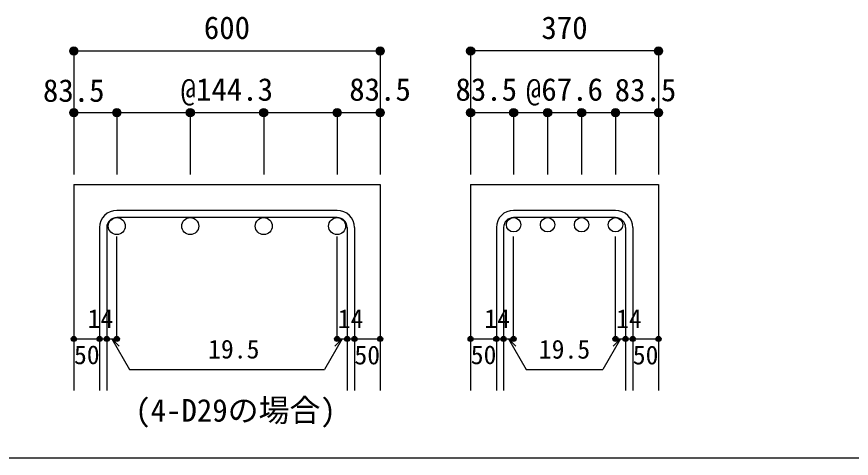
# Model space of a CAD drawing. Units: millimetres at full size, sheet at 1:20. Extents: x -3982 to 3969, y -2797 to 2801.
# Drawn here: x -696 to 925, y 2 to 861 of the extents above; entities that cross this region are included whole.
import ezdxf
from ezdxf.enums import TextEntityAlignment as Align

# ---------------------------------------------------------------- set-up
doc = ezdxf.new("R2010")
doc.units = ezdxf.units.MM
doc.header["$LTSCALE"] = 20
doc.header["$PDMODE"] = 32
doc.header["$PDSIZE"] = 10
for name, color, linetype in [('6-1_躯体線', 2, 'Continuous'), ('6-5_梁主筋', 7, 'Continuous'), ('6-6_S.T.P.', 7, 'Continuous'), ('6-7_文字', 7, 'Continuous'), ('6-D_寸法', 4, 'Continuous'), ('F-0_枠', 6, 'Continuous')]:
    doc.layers.add(name, color=color, linetype=linetype)
doc.styles.add('ＭＳ ゴシック', font='')
doc.styles.get('ＭＳ ゴシック').set_extended_font_data('MS Gothic')

msp = doc.modelspace()

# ---------------------------------------------------------------- linework, layer by layer
at = {"layer": '6-1_躯体線'}
for p, q in [((-584.91, 534.12), (-584.91, 134.12)), ((-584.91, 534.12), (10.09, 534.12)), ((10.09, 534.12), (10.09, 134.12)), ((185.79, 534.12), (185.79, 134.12)), ((185.79, 534.12), (550.79, 534.12)), ((550.79, 534.12), (550.79, 134.12))]:
    msp.add_line(p, q, dxfattribs=at)
at = {"layer": '6-5_梁主筋', "color": 3}
for centre, radius in [((-501.41, 453.62), 16.5), ((-358.75, 453.62), 16.5), ((-216.08, 453.62), 16.5), ((-73.41, 453.62), 16.5), ((269.29, 456.12), 14), ((335.29, 456.12), 14), ((401.29, 456.12), 14), ((467.29, 456.12), 14)]:
    msp.add_circle(centre, radius, dxfattribs=at)
at = {"layer": '6-6_S.T.P.'}
for p, q in [((-73.41, 484.12), (-501.41, 484.12)), ((467.29, 484.12), (269.29, 484.12)), ((-73.41, 470.12), (-501.41, 470.12)), ((467.29, 470.12), (269.29, 470.12)), ((-534.91, 450.62), (-534.91, 134.12)), ((-520.91, 450.62), (-520.91, 134.12)), ((-53.91, 450.62), (-53.91, 134.12)), ((-39.91, 450.62), (-39.91, 134.12)), ((235.79, 450.62), (235.79, 134.12)), ((249.79, 450.62), (249.79, 134.12)), ((486.79, 450.62), (486.79, 134.12)), ((500.79, 450.62), (500.79, 134.12))]:
    msp.add_line(p, q, dxfattribs=at)
for centre, radius, start, end in [((-501.41, 450.62), 33.5, 90, 180), ((-73.41, 450.62), 33.5, 0, 90), ((269.29, 450.62), 33.5, 90, 180), ((467.29, 450.62), 33.5, 0, 90), ((-501.41, 450.62), 19.5, 90, 180), ((-73.41, 450.62), 19.5, 0, 90), ((269.29, 450.62), 19.5, 90, 180), ((467.29, 450.62), 19.5, 0, 90)]:
    msp.add_arc(centre, radius, start, end, dxfattribs=at)
at = {"layer": '6-D_寸法'}
for p, q in [((-584.91, 794.12), (-584.91, 674.12)), ((-584.91, 794.12), (10.09, 794.12)), ((10.09, 794.12), (10.09, 674.12)), ((185.79, 794.12), (185.79, 674.12)), ((550.79, 794.12), (185.79, 794.12)), ((550.79, 794.12), (550.79, 674.12)), ((-584.91, 674.12), (-501.41, 674.12)), ((-584.91, 674.12), (-584.91, 554.12)), ((-501.41, 674.12), (-501.41, 554.12)), ((-501.41, 674.12), (-274.91, 674.12)), ((-501.41, 674.12), (-358.75, 674.12)), ((-358.75, 674.12), (-358.75, 554.12)), ((-358.75, 674.12), (-216.08, 674.12)), ((-274.91, 674.12), (-73.41, 674.12)), ((-216.08, 674.12), (-216.08, 554.12)), ((-216.08, 674.12), (-73.41, 674.12)), ((-73.41, 674.12), (-73.41, 554.12)), ((-73.41, 674.12), (10.09, 674.12)), ((10.09, 674.12), (10.09, 554.12)), ((185.79, 674.12), (269.29, 674.12)), ((185.79, 674.12), (185.79, 554.12)), ((269.29, 674.12), (269.29, 554.12)), ((269.29, 674.12), (401.29, 674.12)), ((335.29, 674.12), (335.29, 554.12)), ((401.29, 674.12), (401.29, 554.12)), ((401.29, 674.12), (467.29, 674.12)), ((467.29, 674.12), (467.29, 554.12)), ((467.29, 674.12), (550.79, 674.12)), ((550.79, 674.12), (550.79, 554.12)), ((-501.41, 234.12), (-501.41, 433.45)), ((-73.41, 234.12), (-73.41, 433.45)), ((269.29, 234.12), (269.29, 433.45)), ((467.29, 234.12), (467.29, 433.45)), ((-584.91, 234.12), (-534.91, 234.12)), ((-534.91, 234.12), (-501.41, 234.12)), ((-511.16, 234.12), (-497.02, 219.98)), ((-511.16, 234.12), (-476.94, 174.85)), ((-63.66, 234.12), (-97.89, 174.85)), ((-63.66, 234.12), (-77.81, 219.98)), ((-73.41, 234.12), (10.09, 234.12)), ((-53.91, 234.12), (-39.91, 234.12)), ((185.79, 234.12), (235.79, 234.12)), ((235.79, 234.12), (269.29, 234.12)), ((259.54, 234.12), (273.68, 219.98)), ((259.54, 234.12), (293.76, 174.85)), ((477.04, 234.12), (442.82, 174.85)), ((477.04, 234.12), (462.9, 219.98)), ((467.29, 234.12), (550.79, 234.12)), ((486.79, 234.12), (500.79, 234.12)), ((-476.94, 174.85), (-97.89, 174.85)), ((293.76, 174.85), (442.82, 174.85))]:
    msp.add_line(p, q, dxfattribs=at)
for points in [[(10.09, 794.12), (10.09, 674.12), (10.09, 554.12)], [(550.79, 794.12), (550.79, 674.12), (550.79, 554.12)], [(-501.41, 674.12), (-358.75, 674.12), (-216.08, 674.12), (-73.41, 674.12)]]:
    msp.add_lwpolyline(points, dxfattribs=at)
for centre, radius in [((-584.91, 794.12), 8), ((-584.91, 794.12), 8), ((-584.91, 794.12), 7.2), ((-584.91, 794.12), 7.2), ((-584.91, 794.12), 6.4), ((-584.91, 794.12), 6.4), ((-584.91, 794.12), 5.6), ((-584.91, 794.12), 5.6), ((-584.91, 794.12), 4.8), ((-584.91, 794.12), 4.8), ((-584.91, 794.12), 4), ((-584.91, 794.12), 4), ((-584.91, 794.12), 3.2), ((-584.91, 794.12), 3.2), ((-584.91, 794.12), 2.4), ((-584.91, 794.12), 2.4), ((-584.91, 794.12), 1.6), ((-584.91, 794.12), 1.6), ((-584.91, 794.12), 0.8), ((-584.91, 794.12), 0.8), ((10.09, 794.12), 8), ((10.09, 794.12), 7.2), ((10.09, 794.12), 6.4), ((10.09, 794.12), 5.6), ((10.09, 794.12), 4.8), ((10.09, 794.12), 4), ((10.09, 794.12), 3.2), ((10.09, 794.12), 2.4), ((10.09, 794.12), 1.6), ((10.09, 794.12), 0.8), ((185.79, 794.12), 8), ((185.79, 794.12), 7.2), ((185.79, 794.12), 6.4), ((185.79, 794.12), 5.6), ((185.79, 794.12), 4.8), ((185.79, 794.12), 4), ((185.79, 794.12), 3.2), ((185.79, 794.12), 2.4), ((185.79, 794.12), 1.6), ((185.79, 794.12), 0.8), ((550.79, 794.12), 8), ((550.79, 794.12), 7.2), ((550.79, 794.12), 6.4), ((550.79, 794.12), 5.6), ((550.79, 794.12), 4.8), ((550.79, 794.12), 4), ((550.79, 794.12), 3.2), ((550.79, 794.12), 2.4), ((550.79, 794.12), 1.6), ((550.79, 794.12), 0.8), ((-584.91, 674.12), 8), ((-584.91, 674.12), 7.2), ((-501.41, 674.12), 8), ((-501.41, 674.12), 7.2), ((-358.75, 674.12), 8), ((-358.75, 674.12), 7.2), ((-216.08, 674.12), 8), ((-216.08, 674.12), 7.2), ((-73.41, 674.12), 8), ((-73.41, 674.12), 7.2), ((10.09, 674.12), 8), ((10.09, 674.12), 7.2), ((185.79, 674.12), 8), ((185.79, 674.12), 7.2), ((269.29, 674.12), 8), ((269.29, 674.12), 7.2), ((335.29, 674.12), 8), ((335.29, 674.12), 7.2), ((401.29, 674.12), 8), ((401.29, 674.12), 7.2), ((467.29, 674.12), 8), ((467.29, 674.12), 7.2), ((550.79, 674.12), 8), ((550.79, 674.12), 7.2), ((-584.91, 674.12), 6.4), ((-584.91, 674.12), 5.6), ((-584.91, 674.12), 4.8), ((-584.91, 674.12), 4), ((-584.91, 674.12), 3.2), ((-584.91, 674.12), 2.4), ((-584.91, 674.12), 1.6), ((-584.91, 674.12), 0.8), ((-501.41, 674.12), 6.4), ((-501.41, 674.12), 5.6), ((-501.41, 674.12), 4.8), ((-501.41, 674.12), 4), ((-501.41, 674.12), 3.2), ((-501.41, 674.12), 2.4), ((-501.41, 674.12), 1.6), ((-501.41, 674.12), 0.8), ((-358.75, 674.12), 6.4), ((-358.75, 674.12), 5.6), ((-358.75, 674.12), 4.8), ((-358.75, 674.12), 4), ((-358.75, 674.12), 3.2), ((-358.75, 674.12), 2.4), ((-358.75, 674.12), 1.6), ((-358.75, 674.12), 0.8), ((-216.08, 674.12), 6.4), ((-216.08, 674.12), 5.6), ((-216.08, 674.12), 4.8), ((-216.08, 674.12), 4), ((-216.08, 674.12), 3.2), ((-216.08, 674.12), 2.4), ((-216.08, 674.12), 1.6), ((-216.08, 674.12), 0.8), ((-73.41, 674.12), 6.4), ((-73.41, 674.12), 5.6), ((-73.41, 674.12), 4.8), ((-73.41, 674.12), 4), ((-73.41, 674.12), 3.2), ((-73.41, 674.12), 2.4), ((-73.41, 674.12), 1.6), ((-73.41, 674.12), 0.8), ((10.09, 674.12), 6.4), ((10.09, 674.12), 5.6), ((10.09, 674.12), 4.8), ((10.09, 674.12), 4), ((10.09, 674.12), 3.2), ((10.09, 674.12), 2.4), ((10.09, 674.12), 1.6), ((10.09, 674.12), 0.8), ((185.79, 674.12), 6.4), ((185.79, 674.12), 5.6), ((185.79, 674.12), 4.8), ((185.79, 674.12), 4), ((185.79, 674.12), 3.2), ((185.79, 674.12), 2.4), ((185.79, 674.12), 1.6), ((185.79, 674.12), 0.8), ((269.29, 674.12), 6.4), ((269.29, 674.12), 5.6), ((269.29, 674.12), 4.8), ((269.29, 674.12), 4), ((269.29, 674.12), 3.2), ((269.29, 674.12), 2.4), ((269.29, 674.12), 1.6), ((269.29, 674.12), 0.8), ((335.29, 674.12), 6.4), ((335.29, 674.12), 5.6), ((335.29, 674.12), 4.8), ((335.29, 674.12), 4), ((335.29, 674.12), 3.2), ((335.29, 674.12), 2.4), ((335.29, 674.12), 1.6), ((335.29, 674.12), 0.8), ((401.29, 674.12), 6.4), ((401.29, 674.12), 5.6), ((401.29, 674.12), 4.8), ((401.29, 674.12), 4), ((401.29, 674.12), 3.2), ((401.29, 674.12), 2.4), ((401.29, 674.12), 1.6), ((401.29, 674.12), 0.8), ((467.29, 674.12), 6.4), ((467.29, 674.12), 5.6), ((467.29, 674.12), 4.8), ((467.29, 674.12), 4), ((467.29, 674.12), 3.2), ((467.29, 674.12), 2.4), ((467.29, 674.12), 1.6), ((467.29, 674.12), 0.8), ((550.79, 674.12), 6.4), ((550.79, 674.12), 5.6), ((550.79, 674.12), 4.8), ((550.79, 674.12), 4), ((550.79, 674.12), 3.2), ((550.79, 674.12), 2.4), ((550.79, 674.12), 1.6), ((550.79, 674.12), 0.8), ((-584.91, 234.12), 4), ((-584.91, 234.12), 3.6), ((-584.91, 234.12), 3.2), ((-584.91, 234.12), 2.8), ((-584.91, 234.12), 2.4), ((-584.91, 234.12), 2), ((-584.91, 234.12), 1.6), ((-584.91, 234.12), 1.2), ((-584.91, 234.12), 0.8), ((-584.91, 234.12), 0.4), ((-534.91, 234.12), 4), ((-534.91, 234.12), 3.6), ((-534.91, 234.12), 3.2), ((-534.91, 234.12), 2.8), ((-534.91, 234.12), 2.4), ((-534.91, 234.12), 2), ((-534.91, 234.12), 1.6), ((-534.91, 234.12), 1.2), ((-534.91, 234.12), 0.8), ((-534.91, 234.12), 0.4), ((-520.91, 234.12), 4), ((-520.91, 234.12), 3.6), ((-520.91, 234.12), 3.2), ((-520.91, 234.12), 2.8), ((-520.91, 234.12), 2.4), ((-520.91, 234.12), 2), ((-520.91, 234.12), 1.6), ((-520.91, 234.12), 1.2), ((-520.91, 234.12), 0.8), ((-520.91, 234.12), 0.4), ((-501.41, 234.12), 4), ((-501.41, 234.12), 3.6), ((-501.41, 234.12), 3.2), ((-501.41, 234.12), 2.8), ((-501.41, 234.12), 2.4), ((-501.41, 234.12), 2), ((-501.41, 234.12), 1.6), ((-501.41, 234.12), 1.2), ((-501.41, 234.12), 0.8), ((-501.41, 234.12), 0.4), ((-73.41, 234.12), 4), ((-73.41, 234.12), 3.6), ((-73.41, 234.12), 3.2), ((-73.41, 234.12), 2.8), ((-73.41, 234.12), 2.4), ((-73.41, 234.12), 2), ((-73.41, 234.12), 1.6), ((-73.41, 234.12), 1.2), ((-73.41, 234.12), 0.8), ((-73.41, 234.12), 0.4), ((-53.91, 234.12), 4), ((-53.91, 234.12), 3.6), ((-53.91, 234.12), 3.2), ((-53.91, 234.12), 2.8), ((-53.91, 234.12), 2.4), ((-53.91, 234.12), 2), ((-53.91, 234.12), 1.6), ((-53.91, 234.12), 1.2), ((-53.91, 234.12), 0.8), ((-53.91, 234.12), 0.4), ((-39.91, 234.12), 4), ((-39.91, 234.12), 3.6), ((-39.91, 234.12), 3.2), ((-39.91, 234.12), 2.8), ((-39.91, 234.12), 2.4), ((-39.91, 234.12), 2), ((-39.91, 234.12), 1.6), ((-39.91, 234.12), 1.2), ((-39.91, 234.12), 0.8), ((-39.91, 234.12), 0.4), ((10.09, 234.12), 4), ((10.09, 234.12), 3.6), ((10.09, 234.12), 3.2), ((10.09, 234.12), 2.8), ((10.09, 234.12), 2.4), ((10.09, 234.12), 2), ((10.09, 234.12), 1.6), ((10.09, 234.12), 1.2), ((10.09, 234.12), 0.8), ((10.09, 234.12), 0.4), ((185.79, 234.12), 4), ((185.79, 234.12), 3.6), ((185.79, 234.12), 3.2), ((185.79, 234.12), 2.8), ((185.79, 234.12), 2.4), ((185.79, 234.12), 2), ((185.79, 234.12), 1.6), ((185.79, 234.12), 1.2), ((185.79, 234.12), 0.8), ((185.79, 234.12), 0.4), ((235.79, 234.12), 4), ((235.79, 234.12), 3.6), ((235.79, 234.12), 3.2), ((235.79, 234.12), 2.8), ((235.79, 234.12), 2.4), ((235.79, 234.12), 2), ((235.79, 234.12), 1.6), ((235.79, 234.12), 1.2), ((235.79, 234.12), 0.8), ((235.79, 234.12), 0.4), ((249.79, 234.12), 4), ((249.79, 234.12), 3.6), ((249.79, 234.12), 3.2), ((249.79, 234.12), 2.8), ((249.79, 234.12), 2.4), ((249.79, 234.12), 2), ((249.79, 234.12), 1.6), ((249.79, 234.12), 1.2), ((249.79, 234.12), 0.8), ((249.79, 234.12), 0.4), ((269.29, 234.12), 4), ((269.29, 234.12), 3.6), ((269.29, 234.12), 3.2), ((269.29, 234.12), 2.8), ((269.29, 234.12), 2.4), ((269.29, 234.12), 2), ((269.29, 234.12), 1.6), ((269.29, 234.12), 1.2), ((269.29, 234.12), 0.8), ((269.29, 234.12), 0.4), ((467.29, 234.12), 4), ((467.29, 234.12), 3.6), ((467.29, 234.12), 3.2), ((467.29, 234.12), 2.8), ((467.29, 234.12), 2.4), ((467.29, 234.12), 2), ((467.29, 234.12), 1.6), ((467.29, 234.12), 1.2), ((467.29, 234.12), 0.8), ((467.29, 234.12), 0.4), ((486.79, 234.12), 4), ((486.79, 234.12), 3.6), ((486.79, 234.12), 3.2), ((486.79, 234.12), 2.8), ((486.79, 234.12), 2.4), ((486.79, 234.12), 2), ((486.79, 234.12), 1.6), ((486.79, 234.12), 1.2), ((486.79, 234.12), 0.8), ((486.79, 234.12), 0.4), ((500.79, 234.12), 4), ((500.79, 234.12), 3.6), ((500.79, 234.12), 3.2), ((500.79, 234.12), 2.8), ((500.79, 234.12), 2.4), ((500.79, 234.12), 2), ((500.79, 234.12), 1.6), ((500.79, 234.12), 1.2), ((500.79, 234.12), 0.8), ((500.79, 234.12), 0.4), ((550.79, 234.12), 4), ((550.79, 234.12), 3.6), ((550.79, 234.12), 3.2), ((550.79, 234.12), 2.8), ((550.79, 234.12), 2.4), ((550.79, 234.12), 2), ((550.79, 234.12), 1.6), ((550.79, 234.12), 1.2), ((550.79, 234.12), 0.8), ((550.79, 234.12), 0.4)]:
    msp.add_circle(centre, radius, dxfattribs=at)
at = {"layer": '6-D_寸法', "color": 7}
for p in [(-584.91, 794.12), (10.09, 794.12), (185.79, 794.12), (550.79, 794.12), (-584.91, 674.12), (-501.41, 674.12), (-358.75, 674.12), (-216.08, 674.12), (-73.41, 674.12), (10.09, 674.12), (185.79, 674.12), (269.29, 674.12), (335.29, 674.12), (401.29, 674.12), (467.29, 674.12), (550.79, 674.12), (-584.91, 234.12), (-534.91, 234.12), (-520.91, 234.12), (-501.41, 234.12), (-73.41, 234.12), (-53.91, 234.12), (-39.91, 234.12), (10.09, 234.12), (185.79, 234.12), (235.79, 234.12), (249.79, 234.12), (269.29, 234.12), (467.29, 234.12), (486.79, 234.12), (500.79, 234.12), (550.79, 234.12)]:
    msp.add_point(p, dxfattribs=at)
at = {"layer": 'F-0_枠', "color": 2}
msp.add_line((2482.4, 1.97), (-3981.92, 1.97), dxfattribs=at)

# ---------------------------------------------------------------- texts
at = {"layer": '6-7_文字', "style": 'ＭＳ ゴシック'}
msp.add_text('(4-D29の場合)', height=43.99, dxfattribs=at).set_placement((-465.62, 60.12), align=Align.BOTTOM_LEFT)
at = {"layer": '6-D_寸法', "style": 'ＭＳ ゴシック'}
for s, height, p in [('600', 43.99, (-332.41, 804.12)), ('370', 43.99, (323.29, 804.12)), ('83.5', 43.99, (-644.91, 682.04)), ('@144.3', 43.99, (-377.41, 684.12)), ('83.5', 43.99, (-49.91, 684.12)), ('83.5', 43.99, (156.39, 684.07)), ('@67.6', 43.99, (293.29, 684.12)), ('83.5', 43.99, (465.64, 683.12)), ('14', 36.66, (-558.22, 244.2)), ('14', 36.66, (-72.3, 244.12)), ('14', 36.66, (212.48, 244.2)), ('14', 36.66, (468.4, 244.12)), ('19.5', 36.66, (-324.11, 185.08)), ('19.5', 36.66, (318.29, 184.85)), ('50', 36.66, (-584.66, 174.03)), ('50', 36.66, (-39.92, 173.57)), ('50', 36.66, (186.04, 174.03)), ('50', 36.66, (500.78, 173.57))]:
    msp.add_text(s, height=height, dxfattribs=at).set_placement(p, align=Align.BOTTOM_LEFT)

doc.saveas('drawing.dxf')
